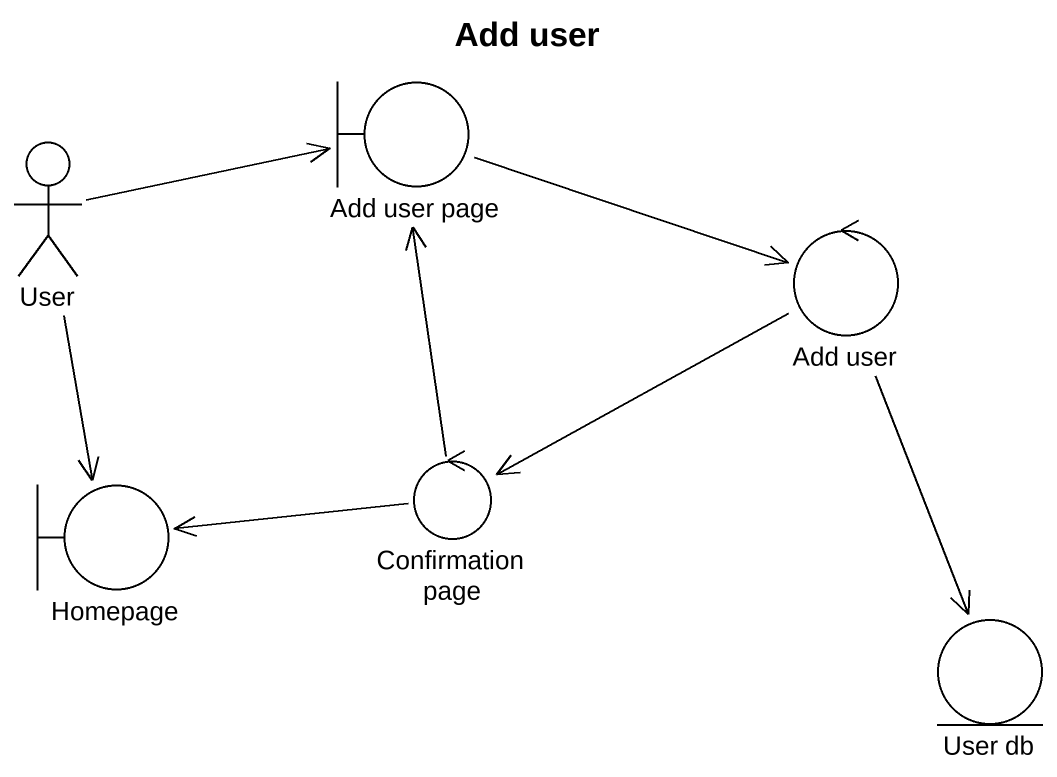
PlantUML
@startuml
title Add user
actor User
boundary "Add user page" as Add_user_page
control "Add user" as Add_user
boundary Homepage
control "Confirmation page" as Confirmation_page
entity "User db" as User_db
User -right-> Add_user_page
User --> Homepage
Add_user_page -right-> Add_user
Add_user -left-> Confirmation_page
Add_user --> User_db
Confirmation_page -up-> Add_user_page
Confirmation_page -left-> Homepage
@enduml
